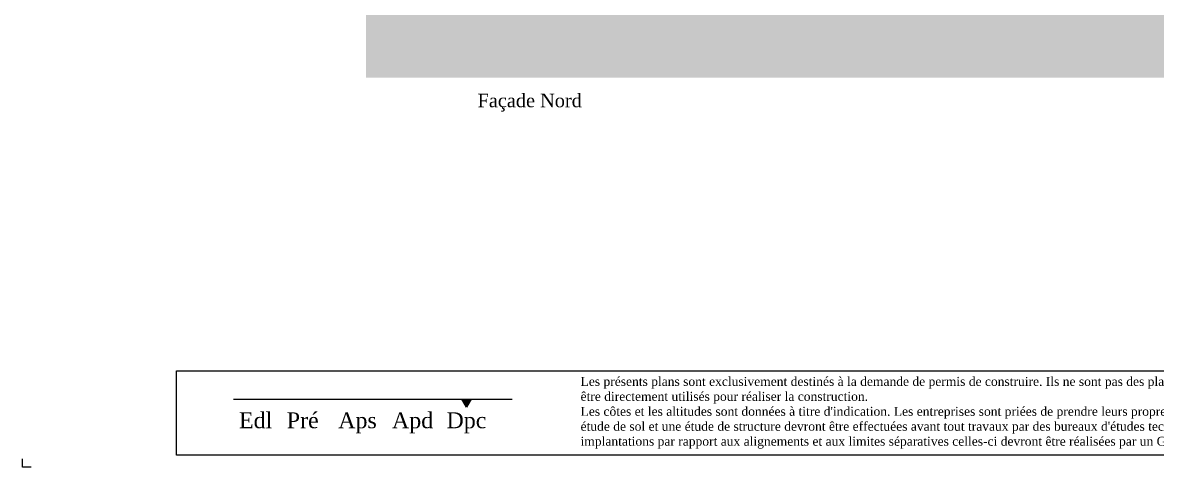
# Model space of a CAD drawing. Header units: millimetres. Extents: x -17502 to -16646, y 1856 to 2034.
# Drawn here: x -17215.16 to -17189.86, y 1855.92 to 1865.84 of the extents above; entities that cross this region are included whole.
import ezdxf

# ---------------------------------------------------------------- set-up
doc = ezdxf.new("R2010")
doc.units = ezdxf.units.MM
doc.layers.get('0').update_dxf_attribs({"lineweight": 9})
doc.layers.get('Defpoints').update_dxf_attribs({"lineweight": 9})
doc.styles.get("Standard").update_dxf_attribs({"font": 'times.ttf'})

msp = doc.modelspace()

# ---------------------------------------------------------------- hatches: boundary and pattern name
at = {"lineweight": 9}
for color, points in [(254, [(-17207.502, 1867.341), (-17202.407, 1866.578), (-17202.407, 1866.248), (-17198.497, 1866.064), (-17194.787, 1866.064), (-17189.916, 1866.116), (-17179.439, 1865.846), (-17179.439, 1864.61), (-17207.502, 1864.61)]), (5, [(-17205.363, 1857.44), (-17205.154, 1857.44), (-17205.259, 1857.263)])]:
    msp.add_hatch(color=color, dxfattribs=at).paths.add_polyline_path(points)

# ---------------------------------------------------------------- linework, layer by layer
msp.add_lwpolyline([(-17211.727, 1858.074), (-17176.599, 1858.074), (-17176.599, 1856.197), (-17211.727, 1856.197)], close=True, dxfattribs=at)
at = {"color": 5, "lineweight": 9}
msp.add_lwpolyline([(-17210.455, 1857.44), (-17204.234, 1857.44)], dxfattribs=at)
msp.add_lwpolyline([(-17205.363, 1857.44), (-17205.154, 1857.44), (-17205.259, 1857.263), (-17205.363, 1857.44)], close=True, dxfattribs=at)
at = {"layer": 'Defpoints', "lineweight": 9}
msp.add_lwpolyline([(-17214.976, 1855.925), (-17215.163, 1855.925), (-17215.163, 1856.111)], dxfattribs=at)
msp.add_point((-17215.163, 1855.925), dxfattribs=at)
msp.add_point((-17215.163, 1855.925), dxfattribs=at)
msp.add_point((-17215.163, 1855.925), dxfattribs=at)
msp.add_point((-17215.163, 1855.925), dxfattribs=at)

# ---------------------------------------------------------------- texts
at = {"lineweight": 9, "attachment_point": 1}
for s, insert, char_height, width in [('\\A1;Façade Nord', (-17205.009, 1864.251), 0.3, 21.0239), ("{\\fTimes New Roman|b0|i0|c0|p18;Les présents plans sont exclusivement destinés à la demande de permis de construire. Ils ne sont pas des plans d'exécution et ne peuvent donc en aucun cas être directement utilisés pour réaliser la construction.\\PLes côtes et les altitudes sont données à titre d'indication. Les entreprises sont priées de prendre leurs propres dimensions pour la réalisation du chantier. Une étude de sol et une étude de structure devront être effectuées avant tout travaux par des bureaux d'études techniques du bâtiment. Afin de respecter les implantations par rapport aux alignements et aux limites séparatives celles-ci devront être réalisées par un Géomètre - Expert. }", (-17202.71, 1857.939), 0.2, 19.06449), ('Edl', (-17210.333, 1857.149), 0.3535, 1.3673), ('Pré', (-17209.267, 1857.149), 0.3535, 1.3673), ('Aps', (-17208.119, 1857.149), 0.3535, 1.3673), ('Apd', (-17206.919, 1857.149), 0.3535, 1.3673)]:
    msp.add_mtext(s, dxfattribs=dict(at, insert=insert, char_height=char_height, width=width))
at = {"color": 16, "lineweight": 9, "insert": (-17205.702, 1857.149), "char_height": 0.3535, "width": 1.3673, "attachment_point": 1}
msp.add_mtext('{\\C1;Dpc}', dxfattribs=at)

doc.saveas('drawing.dxf')
